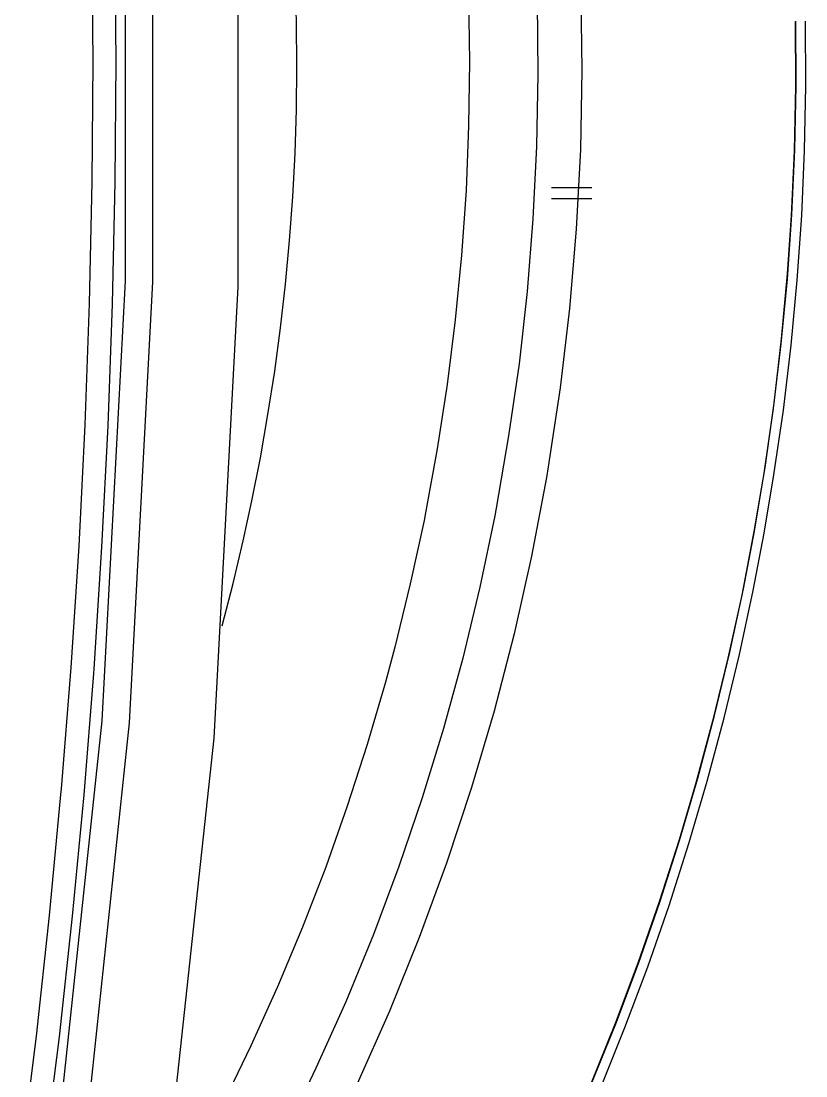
# Model space of a CAD drawing. Header units: millimetres. Extents: x -495897 to 1376592, y -28539 to 470976.
# Drawn here: x 185339 to 186267, y 209313 to 210560 of the extents above; entities that cross this region are included whole.
import ezdxf

# ---------------------------------------------------------------- set-up
doc = ezdxf.new("R2010")
doc.units = ezdxf.units.MM

msp = doc.modelspace()

# ---------------------------------------------------------------- linework, layer by layer
at = {"color": 0}
for p, q in [((185422.541, 210657.021), (185423.633, 210513.514)), ((185449.776, 210657.151), (185450.829, 210513.514)), ((185664.549, 210558.286), (185663.119, 210609.87)), ((186000.794, 210595.934), (186002.081, 210502.243)), ((185868.077, 210588.914), (185869.13, 210512.604)), ((185949.21, 210583.363), (185950.12, 210497.745)), ((185665.095, 210506.871), (185664.549, 210558.286)), ((186254.502, 210559.885), (186254.866, 210483.393)), ((186255.555, 210484.303), (186255.191, 210560.431)), ((186267.203, 210483.939), (186266.839, 210560.249)), ((185423.633, 210513.514), (185422.541, 210370.02)), ((185450.829, 210513.514), (185449.776, 210369.656)), ((185664.549, 210455.638), (185665.095, 210506.871)), ((185869.13, 210512.604), (185868.259, 210436.476)), ((185950.12, 210497.745), (185948.521, 210412.114)), ((186002.081, 210502.243), (186000.482, 210408.357)), ((186254.866, 210483.393), (186253.215, 210406.758)), ((186254.138, 210407.993), (186255.555, 210484.303)), ((186265.604, 210407.265), (186267.203, 210483.939)), ((185662.937, 210404.054), (185664.549, 210455.638)), ((185868.259, 210436.476), (185865.191, 210359.971)), ((185660.285, 210352.457), (185662.937, 210404.054)), ((185948.521, 210412.114), (185944.205, 210326.496)), ((186000.482, 210408.357), (185995.62, 210314.302)), ((186253.215, 210406.758), (186249.822, 210330.071)), ((186250.563, 210331.501), (186254.138, 210407.993)), ((186262.211, 210330.578), (186265.604, 210407.265)), ((185422.541, 210370.02), (185419.512, 210226.331)), ((185449.776, 210369.656), (185446.708, 210225.785)), ((185865.191, 210359.971), (185859.822, 210283.479)), ((185966.084, 210363.559), (186014.093, 210363.559)), ((185656.515, 210300.86), (185660.285, 210352.457)), ((185966.084, 210350.481), (186014.093, 210350.481)), ((186249.822, 210330.071), (186245.194, 210261.288)), ((186245.376, 210254.996), (186250.563, 210331.501)), ((186256.842, 210253.761), (186262.211, 210330.578)), ((185944.205, 210326.496), (185937.419, 210240.644)), ((185995.62, 210314.302), (185987.547, 210220.416)), ((185651.653, 210249.263), (185656.515, 210300.86)), ((185859.822, 210283.479), (185852.49, 210206.987)), ((186245.194, 210261.288), (186237.992, 210184.601)), ((186237.992, 210178.504), (186245.376, 210254.996)), ((185645.92, 210197.679), (185651.653, 210249.263)), ((186249.64, 210176.905), (186256.842, 210253.761)), ((185937.419, 210240.644), (185927.929, 210155.026)), ((185419.512, 210226.331), (185414.286, 210082.655)), ((185446.708, 210225.785), (185441.521, 210081.784)), ((185987.547, 210220.416), (185976.445, 210126.725)), ((185852.49, 210206.987), (185842.805, 210130.482)), ((185638.952, 210146.264), (185645.92, 210197.679)), ((186237.992, 210184.601), (186229.23, 210108.291)), ((186228.866, 210102.012), (186237.992, 210178.504)), ((186240.514, 210100.218), (186249.64, 210176.905)), ((185927.929, 210155.026), (185915.54, 210069.59)), ((185630.879, 210095.031), (185638.952, 210146.264)), ((185842.805, 210130.482), (185831.157, 210054.536)), ((185976.445, 210126.725), (185962.509, 210033.216)), ((186229.23, 210108.291), (186218.505, 210032.293)), ((185621.935, 210043.759), (185630.879, 210095.031)), ((186217.946, 210025.689), (186228.866, 210102.012)), ((186229.412, 210023.726), (186240.514, 210100.218)), ((185414.286, 210082.655), (185407.123, 209939.161)), ((185441.521, 210081.784), (185434.189, 209937.913)), ((185915.54, 210069.59), (185900.863, 209984.323)), ((185831.157, 210054.536), (185817.221, 209978.59)), ((185611.899, 209992.721), (185621.935, 210043.759)), ((185962.509, 210033.216), (185960.351, 210020.515)), ((186218.505, 210032.293), (186205.752, 209956.724)), ((185960.351, 210020.515), (185942.606, 209927.5)), ((186206.48, 209957.088), (186217.946, 210025.689)), ((186217.946, 209954.748), (186229.412, 210023.726)), ((185601.668, 209945.622), (185611.899, 209992.721)), ((185900.863, 209984.323), (185899.082, 209974.976)), ((185815.57, 209969.789), (185799.281, 209894.571)), ((185817.221, 209978.59), (185815.57, 209969.789)), ((185899.082, 209974.976), (185881.519, 209890.632)), ((186205.752, 209956.724), (186191.257, 209881.467)), ((186193.415, 209888.981), (186206.48, 209957.088)), ((186204.881, 209886.693), (186217.946, 209954.748)), ((185589.695, 209895.078), (185601.668, 209945.622)), ((185407.123, 209939.161), (185397.633, 209795.654)), ((185434.189, 209937.913), (185424.881, 209794.237)), ((185942.606, 209927.5), (185922.014, 209835.421)), ((185576.578, 209844.95), (185589.695, 209895.078)), ((185799.281, 209894.571), (185781.029, 209819.873)), ((185881.519, 209890.632), (185861.291, 209806.613)), ((186191.257, 209881.467), (186174.929, 209806.613)), ((186177.269, 209813.776), (186193.415, 209888.981)), ((186188.553, 209811.059), (186204.881, 209886.693)), ((185922.014, 209835.421), (185898.341, 209744.057)), ((185781.029, 209819.873), (185769.888, 209778.273)), ((185861.291, 209806.613), (185838.502, 209723.66)), ((186174.929, 209806.613), (186156.859, 209732.097)), ((186159.199, 209738.883), (186177.269, 209813.776)), ((186170.483, 209736.036), (186188.553, 209811.059)), ((185397.633, 209795.654), (185386.349, 209652.342)), ((185424.881, 209794.237), (185424.504, 209788.686)), ((185424.504, 209788.686), (185413.038, 209644.997)), ((185769.888, 209778.273), (185748.425, 209704.667)), ((185898.341, 209744.057), (185871.652, 209653.629)), ((186156.859, 209732.097), (186136.774, 209657.893)), ((186139.296, 209664.718), (186159.199, 209738.883)), ((186150.58, 209661.507), (186170.483, 209736.036)), ((185838.502, 209723.66), (185813.451, 209641.604)), ((185748.425, 209704.667), (185724.765, 209631.75)), ((186136.774, 209657.893), (186117.287, 209591.801)), ((186117.612, 209591.073), (186139.296, 209664.718)), ((186128.883, 209587.498), (186150.58, 209661.507)), ((185385.621, 209645.738), (185372.179, 209502.608)), ((185386.349, 209652.342), (185385.621, 209645.738)), ((185413.038, 209644.997), (185399.427, 209501.685)), ((185871.652, 209653.629), (185842.259, 209564.384)), ((185724.765, 209631.75), (185699.311, 209559.743)), ((185813.451, 209641.604), (185785.67, 209560.25)), ((186117.287, 209591.801), (186093.809, 209518.702)), ((186094.355, 209518.013), (186117.612, 209591.073)), ((186105.457, 209514.256), (186128.883, 209587.498)), ((185699.311, 209559.743), (185671.751, 209488.438)), ((185785.67, 209560.25), (185755.575, 209479.858)), ((185842.259, 209564.384), (185809.837, 209476.413)), ((186093.809, 209518.702), (186068.355, 209446.149)), ((186069.083, 209445.785), (186094.355, 209518.013)), ((186080.185, 209441.833), (186105.457, 209514.256)), ((185372.179, 209502.608), (185356.631, 209359.79)), ((185399.427, 209501.685), (185383.827, 209358.737)), ((185671.751, 209488.438), (185642.163, 209418.03)), ((185755.575, 209479.858), (185722.971, 209400.285)), ((185809.837, 209476.413), (185774.75, 209389.378)), ((186068.355, 209446.149), (186041.484, 209374.519)), ((186042.212, 209374.324), (186069.083, 209445.785)), ((186053.132, 209370.021), (186080.185, 209441.833)), ((185642.163, 209418.03), (185610.664, 209348.142)), ((185722.971, 209400.285), (185687.663, 209321.817)), ((185774.75, 209389.378), (185736.413, 209303.383)), ((186041.484, 209374.519), (186012.637, 209303.383)), ((186013.729, 209303.565), (186042.212, 209374.324)), ((186024.467, 209299.067), (186053.132, 209370.021)), ((185356.631, 209359.79), (185338.886, 209217.388)), ((185383.827, 209358.737), (185366.121, 209215.971)), ((185610.664, 209348.142), (185577.137, 209279.216)), ((185687.663, 209321.817), (185650.236, 209244.272))]:
    msp.add_line(p, q, dxfattribs=at)
for points in [[(185509.446, 211846.833), (185566.698, 211314.613), (185595.324, 210780.573), (185595.324, 210246.026), (185566.698, 209712.025), (185509.446, 209179.792)], [(185411.621, 211816.803), (185466.832, 211296.543), (185494.431, 210774.593), (185494.431, 210252.071), (185466.832, 209730.134), (185411.621, 209209.874)], [(185379.381, 211812.513), (185434.41, 211293.943), (185461.931, 210773.813), (185461.931, 210253.007), (185434.41, 209732.786), (185379.381, 209214.177)]]:
    msp.add_lwpolyline(points, dxfattribs=at)

doc.saveas('drawing.dxf')
